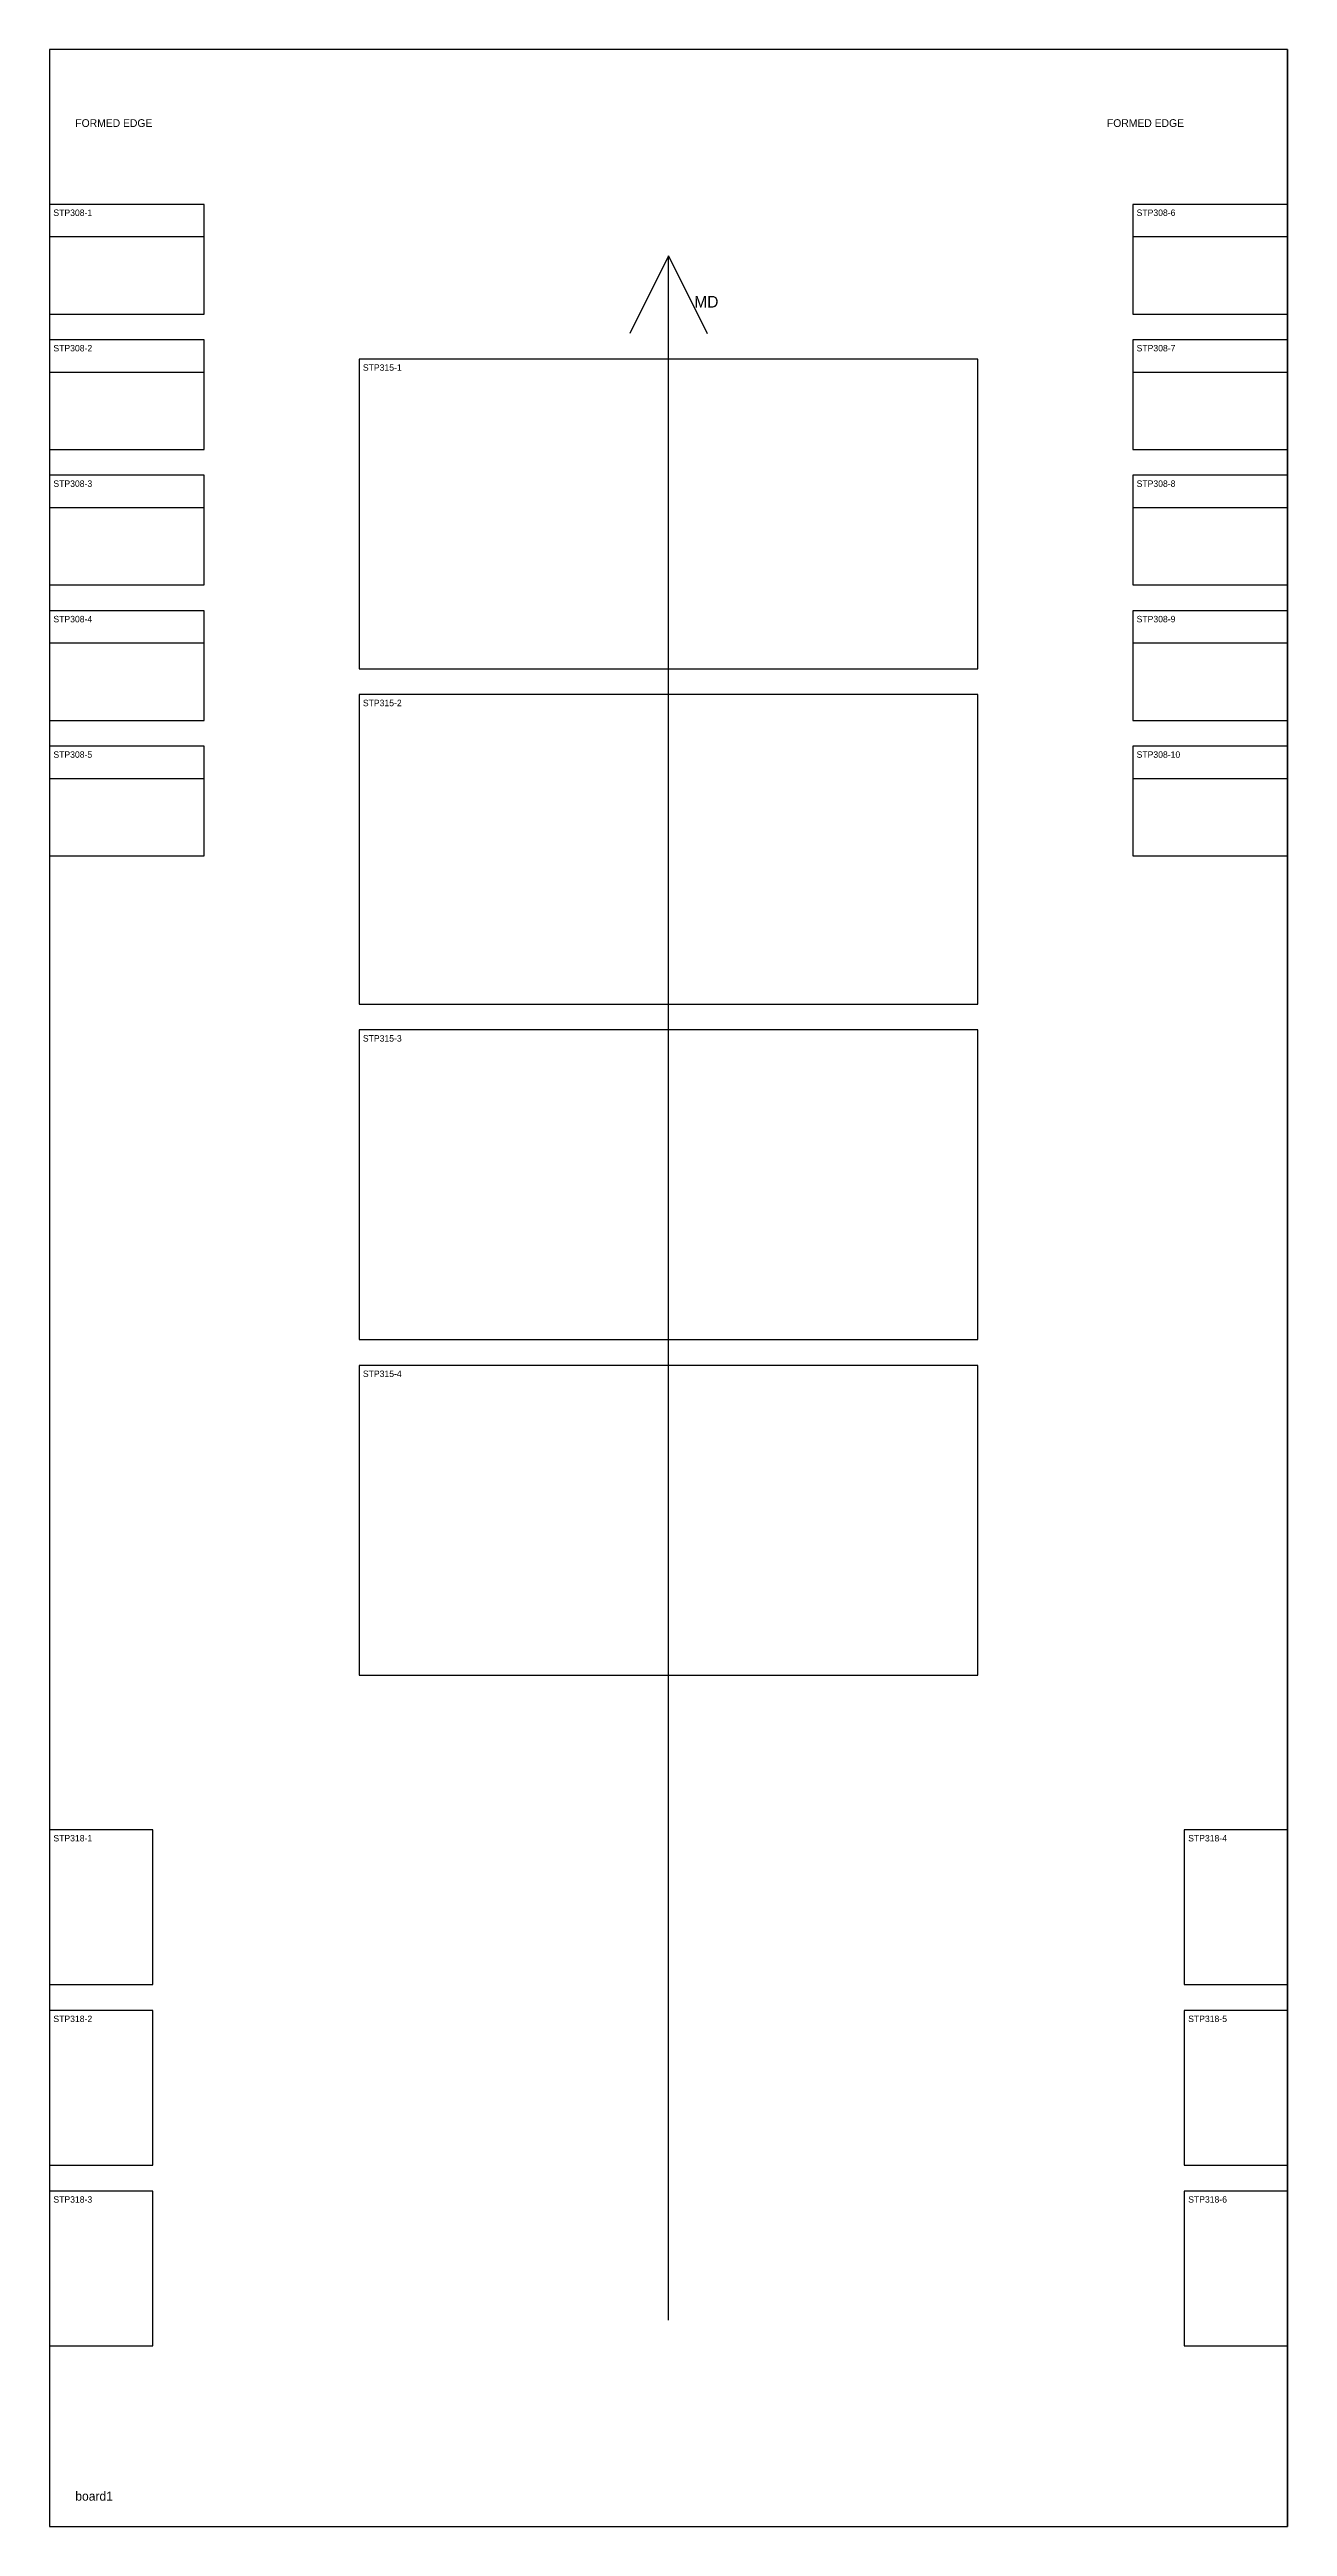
# Model space of a CAD drawing. Header units: inches. Extents: x 0 to 48, y 0 to 96.
import ezdxf

# ---------------------------------------------------------------- set-up
doc = ezdxf.new("R2010")
doc.units = ezdxf.units.IN
for name, color, linetype in [('FORMED_EDGE', 6, 'CONTINUOUS'), ('LABELS', 3, 'CONTINUOUS'), ('MD_ARROW', 2, 'CONTINUOUS'), ('SHEET', 7, 'CONTINUOUS'), ('STP308', 2, 'CONTINUOUS'), ('STP308_SCORE', 1, 'CONTINUOUS'), ('STP315', 5, 'CONTINUOUS'), ('STP318', 4, 'CONTINUOUS')]:
    doc.layers.add(name, color=color, linetype=linetype)

msp = doc.modelspace()

# ---------------------------------------------------------------- linework, layer by layer
at = {"layer": 'FORMED_EDGE'}
for p, q in [((0, 96), (0, 0)), ((48, 96), (48, 0))]:
    msp.add_line(p, q, dxfattribs=at)
at = {"layer": 'MD_ARROW'}
for p, q in [((24, 88), (22.5, 85)), ((24, 8), (24, 88)), ((24, 88), (25.5, 85))]:
    msp.add_line(p, q, dxfattribs=at)
at = {"layer": 'SHEET'}
for p, q in [((48, 96), (0, 96)), ((0, 96), (0, 0)), ((48, 0), (48, 96)), ((0, 0), (48, 0))]:
    msp.add_line(p, q, dxfattribs=at)
at = {"layer": 'STP308'}
for p, q in [((6, 90), (0, 90)), ((0, 90), (0, 85.75)), ((6, 85.75), (6, 90)), ((48, 90), (42, 90)), ((42, 90), (42, 85.75)), ((48, 85.75), (48, 90)), ((0, 85.75), (6, 85.75)), ((42, 85.75), (48, 85.75)), ((6, 84.75), (0, 84.75)), ((0, 84.75), (0, 80.5)), ((6, 80.5), (6, 84.75)), ((48, 84.75), (42, 84.75)), ((42, 84.75), (42, 80.5)), ((48, 80.5), (48, 84.75)), ((0, 80.5), (6, 80.5)), ((42, 80.5), (48, 80.5)), ((6, 79.5), (0, 79.5)), ((0, 79.5), (0, 75.25)), ((6, 75.25), (6, 79.5)), ((48, 79.5), (42, 79.5)), ((42, 79.5), (42, 75.25)), ((48, 75.25), (48, 79.5)), ((0, 75.25), (6, 75.25)), ((42, 75.25), (48, 75.25)), ((6, 74.25), (0, 74.25)), ((0, 74.25), (0, 70)), ((6, 70), (6, 74.25)), ((48, 74.25), (42, 74.25)), ((42, 74.25), (42, 70)), ((48, 70), (48, 74.25)), ((0, 70), (6, 70)), ((42, 70), (48, 70)), ((6, 69), (0, 69)), ((0, 69), (0, 64.75)), ((6, 64.75), (6, 69)), ((48, 69), (42, 69)), ((42, 69), (42, 64.75)), ((48, 64.75), (48, 69)), ((0, 64.75), (6, 64.75)), ((42, 64.75), (48, 64.75))]:
    msp.add_line(p, q, dxfattribs=at)
at = {"layer": 'STP308_SCORE'}
for p, q in [((0, 88.75), (6, 88.75)), ((42, 88.75), (48, 88.75)), ((0, 83.5), (6, 83.5)), ((42, 83.5), (48, 83.5)), ((0, 78.25), (6, 78.25)), ((42, 78.25), (48, 78.25)), ((0, 73), (6, 73)), ((42, 73), (48, 73)), ((0, 67.75), (6, 67.75)), ((42, 67.75), (48, 67.75))]:
    msp.add_line(p, q, dxfattribs=at)
at = {"layer": 'STP315'}
for p, q in [((36, 84), (12, 84)), ((12, 84), (12, 72)), ((36, 72), (36, 84)), ((12, 72), (36, 72)), ((36, 71), (12, 71)), ((12, 71), (12, 59)), ((36, 59), (36, 71)), ((12, 59), (36, 59)), ((36, 58), (12, 58)), ((12, 58), (12, 46)), ((36, 46), (36, 58)), ((12, 46), (36, 46)), ((36, 45), (12, 45)), ((12, 45), (12, 33)), ((36, 33), (36, 45)), ((12, 33), (36, 33))]:
    msp.add_line(p, q, dxfattribs=at)
at = {"layer": 'STP318'}
for p, q in [((4, 27), (0, 27)), ((0, 27), (0, 21)), ((4, 21), (4, 27)), ((48, 27), (44, 27)), ((44, 27), (44, 21)), ((48, 21), (48, 27)), ((0, 21), (4, 21)), ((44, 21), (48, 21)), ((4, 20), (0, 20)), ((0, 20), (0, 14)), ((4, 14), (4, 20)), ((48, 20), (44, 20)), ((44, 20), (44, 14)), ((48, 14), (48, 20)), ((0, 14), (4, 14)), ((44, 14), (48, 14)), ((4, 13), (0, 13)), ((0, 13), (0, 7)), ((4, 7), (4, 13)), ((48, 13), (44, 13)), ((44, 13), (44, 7)), ((48, 7), (48, 13)), ((0, 7), (4, 7)), ((44, 7), (48, 7))]:
    msp.add_line(p, q, dxfattribs=at)

# ---------------------------------------------------------------- texts
at = {"layer": 'LABELS'}
for s, height, p in [('FORMED EDGE', 0.3, (1, 93)), ('FORMED EDGE', 0.3, (41, 93)), ('STP308-1', 0.25, (0.15, 89.55)), ('STP308-6', 0.25, (42.15, 89.55)), ('STP308-2', 0.25, (0.15, 84.3)), ('STP308-7', 0.25, (42.15, 84.3)), ('STP315-1', 0.25, (12.15, 83.55)), ('STP308-3', 0.25, (0.15, 79.05)), ('STP308-8', 0.25, (42.15, 79.05)), ('STP308-4', 0.25, (0.15, 73.8)), ('STP308-9', 0.25, (42.15, 73.8)), ('STP315-2', 0.25, (12.15, 70.55)), ('STP308-5', 0.25, (0.15, 68.55)), ('STP308-10', 0.25, (42.15, 68.55)), ('STP315-3', 0.25, (12.15, 57.55)), ('STP315-4', 0.25, (12.15, 44.55)), ('STP318-1', 0.25, (0.15, 26.55)), ('STP318-4', 0.25, (44.15, 26.55)), ('STP318-2', 0.25, (0.15, 19.55)), ('STP318-5', 0.25, (44.15, 19.55)), ('STP318-3', 0.25, (0.15, 12.55)), ('STP318-6', 0.25, (44.15, 12.55)), ('board1', 0.35, (1, 1))]:
    msp.add_text(s, height=height, dxfattribs=at).set_placement(p)
at = {"layer": 'MD_ARROW'}
msp.add_text('MD', height=0.45, dxfattribs=at).set_placement((25, 86))

doc.saveas('drawing.dxf')
